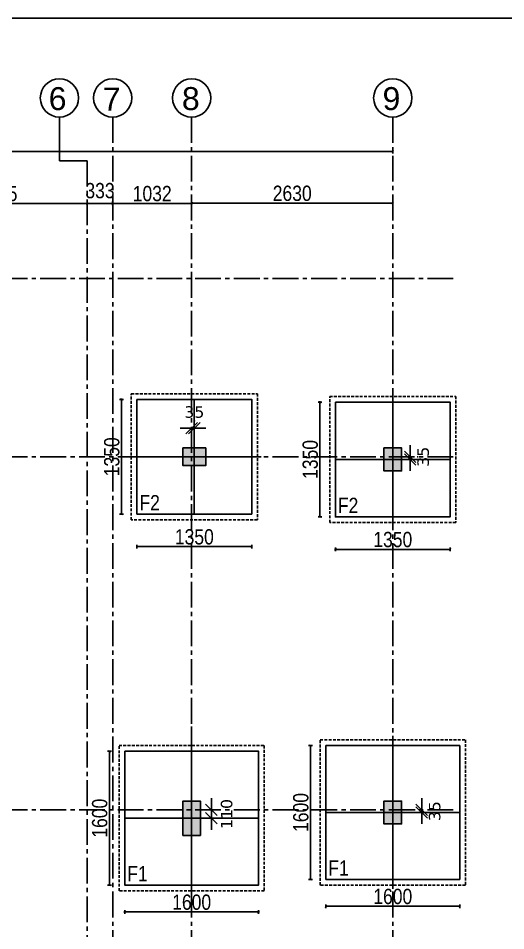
# Model space of a CAD drawing. Header units: millimetres. Extents: x 12977220 to 13113408, y -169657 to -55898.
# Drawn here: x 12989607 to 12995982, y -116064 to -104135 of the extents above; entities that cross this region are included whole.
import ezdxf

# ---------------------------------------------------------------- set-up
doc = ezdxf.new("R2010")
doc.units = ezdxf.units.MM
doc.header["$LTSCALE"] = 3
doc.header["$PDMODE"] = 66
for name, pattern in [('CENTER', [2, 1.25, -0.25, 0.25, -0.25]), ('CENTER2', [1.125, 0.75, -0.125, 0.125, -0.125]), ('HIDDEN', [0.375, 0.25, -0.125])]:
    doc.linetypes.add(name, pattern=pattern)
for name, color, linetype in [('C3', 2, 'Continuous'), ('CENTERLINE', 112, 'Continuous'), ('COLUMN NEW', 112, 'Continuous'), ('DIM', 9, 'Continuous'), ('GRID', 8, 'CENTER'), ('GRIDNAME', 83, 'Continuous')]:
    doc.layers.add(name, color=color, linetype=linetype)
doc.styles.add('ariel', font='ARIAL.TTF')
doc.styles.add('Jerry', font='verdana.TTF')
doc.styles.add('rs4', font='romans.shx', dxfattribs={"width": 0.8, "height": 200})
doc.styles.get("Standard").update_dxf_attribs({"font": 'ARIALBD.TTF', "height": 4.5})
doc.styles.add('TEXT', font='ARIALN.TTF')
doc.dimstyles.new('1', dxfattribs={"dimtxt": 1.75, "dimasz": 100, "dimexe": 100, "dimexo": 0, "dimgap": 25, "dimtad": 1, "dimdec": 0, "dimzin": 3, "dimdsep": 46, "dimtxsty": 'rs4', "dimblk": 'ARCHTICK', "dimcen": 2.5, "dimdle": 100, "dimclrd": 256, "dimclre": 256, "dimclrt": 6, "dimadec": 0, "dimazin": 0, "dimtfac": 1, "dimtdec": 0, "dimtmove": 2, "dimatfit": 3, "dimfxl": 1, "dimlwd": -1, "dimlwe": -1, "dimarcsym": 0})
doc.dimstyles.new('ISO-25', dxfattribs={"dimtxt": 2.5, "dimasz": 2.5, "dimexe": 1.25, "dimexo": 0.625, "dimtad": 1, "dimtxsty": 'Standard', "dimcen": 2.5, "dimadec": 0, "dimazin": 0, "dimtfac": 1, "dimtmove": 0, "dimatfit": 3, "dimfxl": 1, "dimarcsym": 0})

# ---------------------------------------------------------------- blocks, each defined once
blk = doc.blocks.new('C1 NEW')
at = {"layer": 'COLUMN NEW', "ltscale": 0.15}
for points in [[(115, 150), (-115, 150), (0, 0)], [(0, 0), (-115, 150), (-115, -150)], [(115, 150), (0, 0), (115, -150)], [(0, 0), (-115, -150), (115, -150)]]:
    blk.add_hatch(color=6, dxfattribs=at).paths.add_polyline_path(points)
at = {"layer": 'COLUMN NEW', "color": 6, "ltscale": 0.15}
blk.add_lwpolyline([(-115, -150), (115, -150), (115, 150), (-115, 150)], close=True, dxfattribs=at)
blk = doc.blocks.new('C3')
at = {"layer": 'COLUMN NEW', "ltscale": 0.15}
blk.add_hatch(color=6, dxfattribs=at).paths.add_polyline_path([(115, 225), (-115, 225), (-115, -225), (115, -225)])
at = {"layer": 'COLUMN NEW', "color": 6, "ltscale": 0.15}
blk.add_lwpolyline([(-115, -225), (115, -225), (115, 225), (-115, 225)], close=True, dxfattribs=at)
blk = doc.blocks.new('_ARCHTICK')
at = {"color": 0, "linetype": 'ByBlock', "const_width": 0.15}
blk.add_lwpolyline([(-0.5, -0.5), (0.5, 0.5)], dxfattribs=at)
blk = doc.blocks.new('*D1042')
at = {"layer": 'Defpoints', "color": 0, "linetype": 'Continuous', "ltscale": 400, "transparency": 16777216}
for p in [(12982915, -105824), (12994505, -105824), (12994505, -105878)]:
    blk.add_point(p, dxfattribs=at)
at = {"layer": 'DIM', "ltscale": 400, "transparency": 16777216}
blk.add_line((12982905, -105878), (12994515, -105878), dxfattribs=at)
at = {"layer": 'DIM', "linetype": 'Continuous', "ltscale": 400, "transparency": 16777216}
for p, q in [((12982915, -105853), (12982915, -105903)), ((12994505, -105853), (12994505, -105903))]:
    blk.add_line(p, q, dxfattribs=at)
at = {"layer": 'DIM', "linetype": 'Continuous', "ltscale": 400, "transparency": 16777216, "xscale": 30, "yscale": 30, "zscale": 30, "rotation": 180}
blk.add_blockref('_ARCHTICK', (12982915, -105878), dxfattribs=at)
at = {"layer": 'DIM', "linetype": 'Continuous', "ltscale": 400, "transparency": 16777216, "xscale": 30, "yscale": 30, "zscale": 30}
blk.add_blockref('_ARCHTICK', (12994505, -105878), dxfattribs=at)
at = {"layer": 'DIM', "color": 6, "linetype": 'Continuous', "ltscale": 400, "transparency": 16777216, "insert": (12988710, -105751), "char_height": 200, "attachment_point": 5, "style": 'TEXT'}
blk.add_mtext('11590', dxfattribs=at)
blk = doc.blocks.new('*D1047')
at = {"layer": 'Defpoints', "color": 0, "linetype": 'Continuous', "ltscale": 400, "transparency": 16777216}
for p in [(12990510, -106555), (12988175, -106829), (12990510, -106833)]:
    blk.add_point(p, dxfattribs=at)
at = {"layer": 'DIM', "ltscale": 400, "transparency": 16777216}
blk.add_line((12988165, -106555), (12990520, -106555), dxfattribs=at)
at = {"layer": 'DIM', "linetype": 'Continuous', "ltscale": 400, "transparency": 16777216}
for p, q in [((12988175, -106580), (12988175, -106530)), ((12990510, -106580), (12990510, -106530))]:
    blk.add_line(p, q, dxfattribs=at)
at = {"layer": 'DIM', "linetype": 'Continuous', "ltscale": 400, "transparency": 16777216, "xscale": 30, "yscale": 30, "zscale": 30, "rotation": 180}
blk.add_blockref('_ARCHTICK', (12988175, -106555), dxfattribs=at)
at = {"layer": 'DIM', "linetype": 'Continuous', "ltscale": 400, "transparency": 16777216, "xscale": 30, "yscale": 30, "zscale": 30}
blk.add_blockref('_ARCHTICK', (12990510, -106555), dxfattribs=at)
at = {"layer": 'DIM', "color": 6, "linetype": 'Continuous', "ltscale": 400, "transparency": 16777216, "insert": (12989342, -106428), "char_height": 200, "attachment_point": 5, "style": 'TEXT'}
blk.add_mtext('2335', dxfattribs=at)
blk = doc.blocks.new('*D1048')
at = {"layer": 'Defpoints', "color": 0, "linetype": 'Continuous', "ltscale": 400, "transparency": 16777216}
for p in [(12990842, -106555), (12990510, -106833), (12990842, -106852)]:
    blk.add_point(p, dxfattribs=at)
at = {"layer": 'DIM', "ltscale": 400, "transparency": 16777216}
blk.add_line((12990500, -106555), (12990852, -106555), dxfattribs=at)
at = {"layer": 'DIM', "linetype": 'Continuous', "ltscale": 400, "transparency": 16777216}
for p, q in [((12990510, -106580), (12990510, -106530)), ((12990842, -106580), (12990842, -106530))]:
    blk.add_line(p, q, dxfattribs=at)
at = {"layer": 'DIM', "linetype": 'Continuous', "ltscale": 400, "transparency": 16777216, "xscale": 30, "yscale": 30, "zscale": 30, "rotation": 180}
blk.add_blockref('_ARCHTICK', (12990510, -106555), dxfattribs=at)
at = {"layer": 'DIM', "linetype": 'Continuous', "ltscale": 400, "transparency": 16777216, "xscale": 30, "yscale": 30, "zscale": 30}
blk.add_blockref('_ARCHTICK', (12990842, -106555), dxfattribs=at)
at = {"layer": 'DIM', "color": 6, "linetype": 'Continuous', "ltscale": 400, "transparency": 16777216, "insert": (12990676, -106390), "char_height": 200, "attachment_point": 5, "style": 'TEXT'}
blk.add_mtext('333', dxfattribs=at)
blk = doc.blocks.new('*D1049')
at = {"layer": 'Defpoints', "color": 0, "linetype": 'Continuous', "ltscale": 400, "transparency": 16777216}
for p in [(12991875, -106555), (12990842, -106852), (12991875, -106818)]:
    blk.add_point(p, dxfattribs=at)
at = {"layer": 'DIM', "ltscale": 400, "transparency": 16777216}
blk.add_line((12990832, -106555), (12991885, -106555), dxfattribs=at)
at = {"layer": 'DIM', "linetype": 'Continuous', "ltscale": 400, "transparency": 16777216}
for p, q in [((12990842, -106580), (12990842, -106530)), ((12991875, -106580), (12991875, -106530))]:
    blk.add_line(p, q, dxfattribs=at)
at = {"layer": 'DIM', "linetype": 'Continuous', "ltscale": 400, "transparency": 16777216, "xscale": 30, "yscale": 30, "zscale": 30, "rotation": 180}
blk.add_blockref('_ARCHTICK', (12990842, -106555), dxfattribs=at)
at = {"layer": 'DIM', "linetype": 'Continuous', "ltscale": 400, "transparency": 16777216, "xscale": 30, "yscale": 30, "zscale": 30}
blk.add_blockref('_ARCHTICK', (12991875, -106555), dxfattribs=at)
at = {"layer": 'DIM', "color": 6, "linetype": 'Continuous', "ltscale": 400, "transparency": 16777216, "insert": (12991359, -106428), "char_height": 200, "attachment_point": 5, "style": 'TEXT'}
blk.add_mtext('1032', dxfattribs=at)
blk = doc.blocks.new('*D1055')
at = {"layer": 'Defpoints', "color": 0, "linetype": 'Continuous', "ltscale": 400, "transparency": 16777216}
for p in [(12994505, -106552), (12991875, -106801), (12994505, -106801)]:
    blk.add_point(p, dxfattribs=at)
at = {"layer": 'DIM', "linetype": 'Continuous', "ltscale": 400, "transparency": 16777216}
for p, q in [((12991875, -106577), (12991875, -106527)), ((12994505, -106577), (12994505, -106527))]:
    blk.add_line(p, q, dxfattribs=at)
at = {"layer": 'DIM', "ltscale": 400, "transparency": 16777216}
blk.add_line((12991865, -106552), (12994515, -106552), dxfattribs=at)
at = {"layer": 'DIM', "linetype": 'Continuous', "ltscale": 400, "transparency": 16777216, "xscale": 30, "yscale": 30, "zscale": 30, "rotation": 180}
blk.add_blockref('_ARCHTICK', (12991875, -106552), dxfattribs=at)
at = {"layer": 'DIM', "linetype": 'Continuous', "ltscale": 400, "transparency": 16777216, "xscale": 30, "yscale": 30, "zscale": 30}
blk.add_blockref('_ARCHTICK', (12994505, -106552), dxfattribs=at)
at = {"layer": 'DIM', "color": 6, "linetype": 'Continuous', "ltscale": 400, "transparency": 16777216, "insert": (12993190, -106425), "char_height": 200, "attachment_point": 5, "style": 'TEXT'}
blk.add_mtext('2630', dxfattribs=at)
blk = doc.blocks.new('*D1113')
at = {"layer": 'Defpoints', "color": 0, "linetype": 'Continuous', "ltscale": 400, "transparency": 16777216}
for p in [(12991160, -110618), (12992660, -110618), (12992660, -111043)]:
    blk.add_point(p, dxfattribs=at)
at = {"layer": 'DIM', "ltscale": 400, "transparency": 16777216}
blk.add_line((12991150, -111043), (12992670, -111043), dxfattribs=at)
at = {"layer": 'DIM', "linetype": 'Continuous', "ltscale": 400, "transparency": 16777216}
for p, q in [((12991160, -111018), (12991160, -111068)), ((12992660, -111018), (12992660, -111068))]:
    blk.add_line(p, q, dxfattribs=at)
at = {"layer": 'DIM', "linetype": 'Continuous', "ltscale": 400, "transparency": 16777216, "xscale": 30, "yscale": 30, "zscale": 30, "rotation": 180}
blk.add_blockref('_ARCHTICK', (12991160, -111043), dxfattribs=at)
at = {"layer": 'DIM', "linetype": 'Continuous', "ltscale": 400, "transparency": 16777216, "xscale": 30, "yscale": 30, "zscale": 30}
blk.add_blockref('_ARCHTICK', (12992660, -111043), dxfattribs=at)
at = {"layer": 'DIM', "color": 6, "linetype": 'Continuous', "ltscale": 400, "transparency": 16777216, "insert": (12991910, -110916), "char_height": 200, "attachment_point": 5, "style": 'TEXT'}
blk.add_mtext('1350', dxfattribs=at)
blk = doc.blocks.new('*D1114')
at = {"layer": 'Defpoints', "color": 0, "linetype": 'Continuous', "ltscale": 400, "transparency": 16777216}
for p in [(12991160, -109118), (12990958, -110618), (12991160, -110618)]:
    blk.add_point(p, dxfattribs=at)
at = {"layer": 'DIM', "linetype": 'Continuous', "ltscale": 400, "transparency": 16777216}
for p, q in [((12990983, -109118), (12990933, -109118)), ((12990983, -110618), (12990933, -110618))]:
    blk.add_line(p, q, dxfattribs=at)
at = {"layer": 'DIM', "ltscale": 400, "transparency": 16777216}
blk.add_line((12990958, -109108), (12990958, -110628), dxfattribs=at)
at = {"layer": 'DIM', "linetype": 'Continuous', "ltscale": 400, "transparency": 16777216, "xscale": 30, "yscale": 30, "zscale": 30}
for p, rotation in [((12990958, -109118), 90), ((12990958, -110618), 270)]:
    blk.add_blockref('_ARCHTICK', p, dxfattribs=dict(at, rotation=rotation))
at = {"layer": 'DIM', "color": 6, "linetype": 'Continuous', "ltscale": 400, "transparency": 16777216, "insert": (12990831, -109868), "char_height": 200, "attachment_point": 5, "rotation": 90, "style": 'TEXT'}
blk.add_mtext('1350', dxfattribs=at)
blk = doc.blocks.new('*D1115')
at = {"layer": 'Defpoints', "color": 0, "linetype": 'Continuous', "ltscale": 400, "transparency": 16777216}
for p in [(12993755, -110653), (12995255, -110653), (12995255, -111078)]:
    blk.add_point(p, dxfattribs=at)
at = {"layer": 'DIM', "linetype": 'Continuous', "ltscale": 400, "transparency": 16777216}
for p, q in [((12993755, -111053), (12993755, -111103)), ((12995255, -111053), (12995255, -111103))]:
    blk.add_line(p, q, dxfattribs=at)
at = {"layer": 'DIM', "ltscale": 400, "transparency": 16777216}
blk.add_line((12993745, -111078), (12995265, -111078), dxfattribs=at)
at = {"layer": 'DIM', "linetype": 'Continuous', "ltscale": 400, "transparency": 16777216, "xscale": 30, "yscale": 30, "zscale": 30, "rotation": 180}
blk.add_blockref('_ARCHTICK', (12993755, -111078), dxfattribs=at)
at = {"layer": 'DIM', "linetype": 'Continuous', "ltscale": 400, "transparency": 16777216, "xscale": 30, "yscale": 30, "zscale": 30}
blk.add_blockref('_ARCHTICK', (12995255, -111078), dxfattribs=at)
at = {"layer": 'DIM', "color": 6, "linetype": 'Continuous', "ltscale": 400, "transparency": 16777216, "insert": (12994505, -110951), "char_height": 200, "attachment_point": 5, "style": 'TEXT'}
blk.add_mtext('1350', dxfattribs=at)
blk = doc.blocks.new('*D1116')
at = {"layer": 'Defpoints', "color": 0, "linetype": 'Continuous', "ltscale": 400, "transparency": 16777216}
for p in [(12993755, -109153), (12993553, -110653), (12993755, -110653)]:
    blk.add_point(p, dxfattribs=at)
at = {"layer": 'DIM', "ltscale": 400, "transparency": 16777216}
blk.add_line((12993553, -109143), (12993553, -110663), dxfattribs=at)
at = {"layer": 'DIM', "linetype": 'Continuous', "ltscale": 400, "transparency": 16777216}
for p, q in [((12993578, -109153), (12993528, -109153)), ((12993578, -110653), (12993528, -110653))]:
    blk.add_line(p, q, dxfattribs=at)
at = {"layer": 'DIM', "linetype": 'Continuous', "ltscale": 400, "transparency": 16777216, "xscale": 30, "yscale": 30, "zscale": 30}
for p, rotation in [((12993553, -109153), 90), ((12993553, -110653), 270)]:
    blk.add_blockref('_ARCHTICK', p, dxfattribs=dict(at, rotation=rotation))
at = {"layer": 'DIM', "color": 6, "linetype": 'Continuous', "ltscale": 400, "transparency": 16777216, "insert": (12993426, -109903), "char_height": 200, "attachment_point": 5, "rotation": 90, "style": 'TEXT'}
blk.add_mtext('1350', dxfattribs=at)
blk = doc.blocks.new('*D1060')
at = {"layer": 'Defpoints', "color": 0, "linetype": 'Continuous', "ltscale": 400, "transparency": 16777216}
for p in [(12991000, -115444), (12992750, -115444), (12992750, -115819)]:
    blk.add_point(p, dxfattribs=at)
at = {"layer": 'DIM', "ltscale": 400, "transparency": 16777216}
blk.add_line((12990990, -115819), (12992760, -115819), dxfattribs=at)
at = {"layer": 'DIM', "linetype": 'Continuous', "ltscale": 400, "transparency": 16777216}
for p, q in [((12991000, -115794), (12991000, -115844)), ((12992750, -115794), (12992750, -115844))]:
    blk.add_line(p, q, dxfattribs=at)
at = {"layer": 'DIM', "linetype": 'Continuous', "ltscale": 400, "transparency": 16777216, "xscale": 30, "yscale": 30, "zscale": 30, "rotation": 180}
blk.add_blockref('_ARCHTICK', (12991000, -115819), dxfattribs=at)
at = {"layer": 'DIM', "linetype": 'Continuous', "ltscale": 400, "transparency": 16777216, "xscale": 30, "yscale": 30, "zscale": 30}
blk.add_blockref('_ARCHTICK', (12992750, -115819), dxfattribs=at)
at = {"layer": 'DIM', "color": 6, "linetype": 'Continuous', "ltscale": 400, "transparency": 16777216, "insert": (12991875, -115692), "char_height": 200, "attachment_point": 5, "style": 'TEXT'}
blk.add_mtext('1600', dxfattribs=at)
blk = doc.blocks.new('*D1129')
at = {"layer": 'Defpoints', "color": 0, "linetype": 'Continuous', "ltscale": 400, "transparency": 16777216}
for p in [(12991000, -113718), (12990800, -115468), (12991000, -115468)]:
    blk.add_point(p, dxfattribs=at)
at = {"layer": 'DIM', "linetype": 'Continuous', "ltscale": 400, "transparency": 16777216}
for p, q in [((12990825, -113718), (12990775, -113718)), ((12990825, -115468), (12990775, -115468))]:
    blk.add_line(p, q, dxfattribs=at)
at = {"layer": 'DIM', "ltscale": 400, "transparency": 16777216}
blk.add_line((12990800, -113708), (12990800, -115478), dxfattribs=at)
at = {"layer": 'DIM', "linetype": 'Continuous', "ltscale": 400, "transparency": 16777216, "xscale": 30, "yscale": 30, "zscale": 30}
for p, rotation in [((12990800, -113718), 90), ((12990800, -115468), 270)]:
    blk.add_blockref('_ARCHTICK', p, dxfattribs=dict(at, rotation=rotation))
at = {"layer": 'DIM', "color": 6, "linetype": 'Continuous', "ltscale": 400, "transparency": 16777216, "insert": (12990673, -114593), "char_height": 200, "attachment_point": 5, "rotation": 90, "style": 'TEXT'}
blk.add_mtext('1600', dxfattribs=at)
blk = doc.blocks.new('*D1061')
at = {"layer": 'Defpoints', "color": 0, "linetype": 'Continuous', "ltscale": 400, "transparency": 16777216}
for p in [(12993630, -115369), (12995380, -115369), (12995380, -115744)]:
    blk.add_point(p, dxfattribs=at)
at = {"layer": 'DIM', "ltscale": 400, "transparency": 16777216}
blk.add_line((12993620, -115744), (12995390, -115744), dxfattribs=at)
at = {"layer": 'DIM', "linetype": 'Continuous', "ltscale": 400, "transparency": 16777216}
for p, q in [((12993630, -115719), (12993630, -115769)), ((12995380, -115719), (12995380, -115769))]:
    blk.add_line(p, q, dxfattribs=at)
at = {"layer": 'DIM', "linetype": 'Continuous', "ltscale": 400, "transparency": 16777216, "xscale": 30, "yscale": 30, "zscale": 30, "rotation": 180}
blk.add_blockref('_ARCHTICK', (12993630, -115744), dxfattribs=at)
at = {"layer": 'DIM', "linetype": 'Continuous', "ltscale": 400, "transparency": 16777216, "xscale": 30, "yscale": 30, "zscale": 30}
blk.add_blockref('_ARCHTICK', (12995380, -115744), dxfattribs=at)
at = {"layer": 'DIM', "color": 6, "linetype": 'Continuous', "ltscale": 400, "transparency": 16777216, "insert": (12994505, -115617), "char_height": 200, "attachment_point": 5, "style": 'TEXT'}
blk.add_mtext('1600', dxfattribs=at)
blk = doc.blocks.new('*D1130')
at = {"layer": 'Defpoints', "color": 0, "linetype": 'Continuous', "ltscale": 400, "transparency": 16777216}
for p in [(12993630, -113643), (12993430, -115393), (12993630, -115393)]:
    blk.add_point(p, dxfattribs=at)
at = {"layer": 'DIM', "linetype": 'Continuous', "ltscale": 400, "transparency": 16777216}
for p, q in [((12993455, -113643), (12993405, -113643)), ((12993455, -115393), (12993405, -115393))]:
    blk.add_line(p, q, dxfattribs=at)
at = {"layer": 'DIM', "ltscale": 400, "transparency": 16777216}
blk.add_line((12993430, -113633), (12993430, -115403), dxfattribs=at)
at = {"layer": 'DIM', "linetype": 'Continuous', "ltscale": 400, "transparency": 16777216, "xscale": 30, "yscale": 30, "zscale": 30}
for p, rotation in [((12993430, -113643), 90), ((12993430, -115393), 270)]:
    blk.add_blockref('_ARCHTICK', p, dxfattribs=dict(at, rotation=rotation))
at = {"layer": 'DIM', "color": 6, "linetype": 'Continuous', "ltscale": 400, "transparency": 16777216, "insert": (12993303, -114518), "char_height": 200, "attachment_point": 5, "rotation": 90, "style": 'TEXT'}
blk.add_mtext('1600', dxfattribs=at)
blk = doc.blocks.new('_Oblique')
at = {"color": 0, "linetype": 'ByBlock', "lineweight": -2}
blk.add_line((-0.5, -0.5), (0.5, 0.5), dxfattribs=at)
blk = doc.blocks.new('*D1067')
at = {"layer": 'C3', "color": 8, "lineweight": -2, "ltscale": 0.15, "transparency": 16777216}
for p, q in [((12991875, -109494), (12991725, -109494)), ((12991875, -109402), (12991875, -109394)), ((12991875, -109494), (12991910, -109494)), ((12991910, -109402), (12991910, -109394)), ((12991910, -109494), (12992060, -109494))]:
    blk.add_line(p, q, dxfattribs=at)
at = {"layer": 'Defpoints', "color": 0, "ltscale": 0.15, "transparency": 16777216}
for p in [(12991910, -109494), (12991875, -109554, -3965), (12991910, -109554, -3965)]:
    blk.add_point(p, dxfattribs=at)
at = {"layer": 'C3', "color": 8, "lineweight": -2, "ltscale": 0.15, "transparency": 16777216, "xscale": 150, "yscale": 150, "zscale": 150}
blk.add_blockref('_Oblique', (12991875, -109494), dxfattribs=at)
at = {"layer": 'C3', "color": 8, "lineweight": -2, "ltscale": 0.15, "transparency": 16777216, "xscale": 150, "yscale": 150, "zscale": 150, "rotation": 180}
blk.add_blockref('_Oblique', (12991910, -109494), dxfattribs=at)
at = {"layer": 'C3', "ltscale": 0.15, "transparency": 16777216, "insert": (12991910, -109284), "char_height": 150, "attachment_point": 5, "style": 'Jerry'}
blk.add_mtext('35', dxfattribs=at)
blk = doc.blocks.new('*D1068')
at = {"layer": 'C3', "color": 8, "lineweight": -2, "ltscale": 0.15, "transparency": 16777216}
for p, q in [((12994733, -109868), (12994733, -109718)), ((12994733, -109868), (12994733, -109903)), ((12994733, -109903), (12994733, -110053)), ((12994826, -109868), (12994833, -109868)), ((12994826, -109903), (12994833, -109903))]:
    blk.add_line(p, q, dxfattribs=at)
at = {"layer": 'Defpoints', "color": 0, "ltscale": 0.15, "transparency": 16777216}
for p in [(12994683, -109868, -3965), (12994683, -109903, -3965), (12994733, -109903)]:
    blk.add_point(p, dxfattribs=at)
at = {"layer": 'C3', "color": 8, "lineweight": -2, "ltscale": 0.15, "transparency": 16777216, "xscale": 150, "yscale": 150, "zscale": 150}
for p, rotation in [((12994733, -109868), 270), ((12994733, -109903), 90)]:
    blk.add_blockref('_Oblique', p, dxfattribs=dict(at, rotation=rotation))
at = {"layer": 'C3', "ltscale": 0.15, "transparency": 16777216, "insert": (12994903, -109868), "char_height": 150, "attachment_point": 5, "rotation": 90, "style": 'Jerry'}
blk.add_mtext('35', dxfattribs=at)
blk = doc.blocks.new('*D1071')
at = {"layer": 'C3', "color": 8, "lineweight": -2, "ltscale": 0.15, "transparency": 16777216}
for p, q in [((12992133, -114483), (12992133, -114333)), ((12992133, -114483), (12992133, -114593)), ((12992224, -114483), (12992233, -114483)), ((12992133, -114593), (12992133, -114743)), ((12992224, -114593), (12992233, -114593))]:
    blk.add_line(p, q, dxfattribs=at)
at = {"layer": 'Defpoints', "color": 0, "ltscale": 0.15, "transparency": 16777216}
for p in [(12992053, -114483, -3965), (12992053, -114593, -3965), (12992133, -114593)]:
    blk.add_point(p, dxfattribs=at)
at = {"layer": 'C3', "color": 8, "lineweight": -2, "ltscale": 0.15, "transparency": 16777216, "xscale": 150, "yscale": 150, "zscale": 150}
for p, rotation in [((12992133, -114483), 270), ((12992133, -114593), 90)]:
    blk.add_blockref('_Oblique', p, dxfattribs=dict(at, rotation=rotation))
at = {"layer": 'C3', "ltscale": 0.15, "transparency": 16777216, "insert": (12992333, -114538), "char_height": 150, "attachment_point": 5, "rotation": 90, "style": 'Jerry'}
blk.add_mtext('110', dxfattribs=at)
blk = doc.blocks.new('*D1072')
at = {"layer": 'C3', "color": 8, "lineweight": -2, "ltscale": 0.15, "transparency": 16777216}
for p, q in [((12994883, -114483), (12994883, -114333)), ((12994797, -114483), (12994783, -114483)), ((12994797, -114518), (12994783, -114518)), ((12994883, -114483), (12994883, -114518)), ((12994883, -114518), (12994883, -114668))]:
    blk.add_line(p, q, dxfattribs=at)
at = {"layer": 'Defpoints', "color": 0, "ltscale": 0.15, "transparency": 16777216}
for p in [(12994883, -114518), (12995053, -114483, -3965), (12995053, -114518, -3965)]:
    blk.add_point(p, dxfattribs=at)
at = {"layer": 'C3', "color": 8, "lineweight": -2, "ltscale": 0.15, "transparency": 16777216, "xscale": 150, "yscale": 150, "zscale": 150}
for p, rotation in [((12994883, -114483), 270), ((12994883, -114518), 90)]:
    blk.add_blockref('_Oblique', p, dxfattribs=dict(at, rotation=rotation))
at = {"layer": 'C3', "ltscale": 0.15, "transparency": 16777216, "insert": (12995053, -114501), "char_height": 150, "attachment_point": 5, "rotation": 90, "style": 'Jerry'}
blk.add_mtext('35', dxfattribs=at)

msp = doc.modelspace()

# ---------------------------------------------------------------- linework, layer by layer
at = {"layer": 'C3', "color": 5, "ltscale": 0.15}
for p, q in [((12991909.9, -109118.2), (12991909.9, -110618.2)), ((12994504.9, -109153.2), (12994504.9, -110653.2)), ((12991159.9, -109868.2), (12992659.9, -109868.2)), ((12993754.9, -109903.2), (12995254.9, -109903.2)), ((12994504.9, -113643.2), (12994504.9, -115393.2)), ((12991874.9, -113718.2), (12991874.9, -115468.2)), ((12993629.9, -114518.2), (12995379.9, -114518.2)), ((12990999.9, -114593.2), (12992749.9, -114593.2))]:
    msp.add_line(p, q, dxfattribs=at)
at = {"layer": 'C3', "color": 6, "ltscale": 0.15}
msp.add_line((12991874.9, -113393.2), (12991874.9, -115793.2), dxfattribs=at)
at = {"layer": 'CENTERLINE', "color": 252, "ltscale": 0.15}
for p, q in [((12990146.1, -105997.5), (12990146.1, -105427)), ((12990509.9, -105997.5), (12990146.1, -105997.5))]:
    msp.add_line(p, q, dxfattribs=at)
at = {"layer": 'DIM', "color": 3, "linetype": 'Continuous', "ltscale": 400}
for p, q in [((12994504.9, -109028.2), (12994504.9, -110778.2)), ((12991034.9, -109868.2), (12992784.9, -109868.2))]:
    msp.add_line(p, q, dxfattribs=at)
at = {"layer": 'DIM', "color": 5, "linetype": 'Continuous', "ltscale": 400}
for p, q in [((12991909.9, -109753.2), (12991909.9, -109983.2)), ((12994504.9, -109753.2), (12994504.9, -110053.2)), ((12992059.9, -109868.2), (12991759.9, -109868.2)), ((12994389.9, -109903.2), (12994619.9, -109903.2)), ((12994504.9, -114368.2), (12994504.9, -114668.2)), ((12994389.9, -114518.2), (12994619.9, -114518.2)), ((12991759.9, -114593.2), (12991989.9, -114593.2))]:
    msp.add_line(p, q, dxfattribs=at)
at = {"layer": 'DIM', "color": 6, "linetype": 'Continuous', "ltscale": 400}
for p, q in [((12994504.9, -113518.2), (12994504.9, -115518.2)), ((12991874.9, -113593.2), (12991874.9, -115593.2))]:
    msp.add_line(p, q, dxfattribs=at)
at = {"layer": 'DIM', "color": 8, "linetype": 'Continuous', "ltscale": 400}
msp.add_lwpolyline([(12979444.9, -104135.1), (13013080.7, -104135.1), (13013080.7, -126181.3), (12979444.9, -126181.3)], close=True, dxfattribs=at)
at = {"layer": 'DIM', "color": 5, "linetype": 'HIDDEN', "ltscale": 50}
for points in [[(12991084.9, -109043.2), (12992734.9, -109043.2), (12992734.9, -110693.2), (12991084.9, -110693.2)], [(12993679.9, -109078.2), (12995329.9, -109078.2), (12995329.9, -110728.2), (12993679.9, -110728.2)], [(12990924.9, -113643.2), (12992824.9, -113643.2), (12992824.9, -115543.2), (12990924.9, -115543.2)], [(12993554.9, -113568.2), (12995454.9, -113568.2), (12995454.9, -115468.2), (12993554.9, -115468.2)]]:
    msp.add_lwpolyline(points, close=True, dxfattribs=at)
at = {"layer": 'DIM', "color": 4, "linetype": 'Continuous', "ltscale": 400}
for points in [[(12991159.9, -109118.2), (12992659.9, -109118.2), (12992659.9, -110618.2), (12991159.9, -110618.2)], [(12993754.9, -109153.2), (12995254.9, -109153.2), (12995254.9, -110653.2), (12993754.9, -110653.2)]]:
    msp.add_lwpolyline(points, close=True, dxfattribs=at)
at = {"layer": 'DIM', "color": 5, "linetype": 'Continuous', "ltscale": 400}
for points in [[(12992059.9, -109753.2), (12992059.9, -109983.2), (12991759.9, -109983.2), (12991759.9, -109753.2)], [(12994389.9, -109753.2), (12994619.9, -109753.2), (12994619.9, -110053.2), (12994389.9, -110053.2)], [(12991759.9, -114368.2), (12991989.9, -114368.2), (12991989.9, -114818.2), (12991759.9, -114818.2)], [(12994389.9, -114368.2), (12994619.9, -114368.2), (12994619.9, -114668.2), (12994389.9, -114668.2)]]:
    msp.add_lwpolyline(points, close=True, dxfattribs=at)
at = {"layer": 'DIM', "color": 3, "linetype": 'Continuous', "ltscale": 400}
for points in [[(12993629.9, -113643.2), (12995379.9, -113643.2), (12995379.9, -115393.2), (12993629.9, -115393.2)], [(12990999.9, -113718.2), (12992749.9, -113718.2), (12992749.9, -115468.2), (12990999.9, -115468.2)]]:
    msp.add_lwpolyline(points, close=True, dxfattribs=at)
at = {"layer": 'GRID', "linetype": 'CENTER2', "ltscale": 150}
for p, q in [((12990842.5, -105427), (12990842.5, -124938.9)), ((12991874.9, -105427), (12991874.9, -124938.9)), ((12994504.9, -105427), (12994504.9, -124938.9)), ((12990509.9, -105997.5), (12990509.9, -124938.9)), ((12995295.7, -107538.2), (12980940.3, -107538.2)), ((12995295.7, -109868.2), (12980940.3, -109868.2)), ((12995295.7, -114483.2), (12980940.3, -114483.2))]:
    msp.add_line(p, q, dxfattribs=at)
at = {"layer": 'GRIDNAME'}
for centre in [(12990146.1, -105177), (12990842.5, -105177), (12991874.9, -105177), (12994504.9, -105177)]:
    msp.add_circle(centre, 250, dxfattribs=at)

# ---------------------------------------------------------------- block references
at = {"layer": 'COLUMN NEW', "rotation": 270}
msp.add_blockref('C1 NEW', (12991909.9, -109868.2), dxfattribs=at)
at = {"layer": 'COLUMN NEW'}
for p in [(12994504.9, -109903.2), (12994504.9, -114518.2)]:
    msp.add_blockref('C1 NEW', p, dxfattribs=at)
at = {"layer": 'COLUMN NEW', "color": 252, "rotation": 180}
msp.add_blockref('C3', (12991874.9, -114593.2), dxfattribs=at)

# ---------------------------------------------------------------- texts
at = {"layer": 'DIM', "color": 4, "linetype": 'Continuous', "ltscale": 400, "style": 'TEXT'}
for p in [(12991192.1, -110568.5, 3965.1), (12993787.1, -110603.5, 3965.1)]:
    msp.add_text('F2', height=200, dxfattribs=at).set_placement(p)
at = {"layer": 'DIM', "color": 3, "linetype": 'Continuous', "ltscale": 400, "style": 'TEXT'}
for p in [(12991032.1, -115418.5, 3965.1), (12993662.1, -115343.5, 3965.1)]:
    msp.add_text('F1', height=200, dxfattribs=at).set_placement(p)
at = {"layer": 'GRIDNAME', "style": 'ariel'}
for s, p in [('6', (12990005.2, -105335.9)), ('7', (12990712.4, -105341.2)), ('8', (12991747.2, -105335.4)), ('9', (12994371.2, -105335.4))]:
    msp.add_text(s, height=300, rotation=360, dxfattribs=at).set_placement(p)

# ---------------------------------------------------------------- dimensions: what is measured, and where the dimension line sits
at = {"layer": 'C3', "color": 5, "ltscale": 0.15}
dim = msp.add_linear_dim(base=(12991909.9, -109494.1, 3964.7), p1=(12991874.9, -109554.1), p2=(12991909.9, -109554.1), dimstyle='ISO-25', override={"dimscale": 100, "dimtxt": 1.5, "dimasz": 1.5, "dimexe": 1, "dimexo": 1, "dimgap": 1, "dimtad": 0, "dimdec": 0, "dimtxsty": 'Jerry', "dimblk": 'Oblique', "dimdle": 1, "dimclrd": 8, "dimclre": 8, "dimclrt": 256, "dimtdec": 0, "dimtmove": 2, "dimfxlon": 1}, dxfattribs=at)
dim.commit()
dim.dimension.update_dxf_attribs({"geometry": '*D1067', "text_midpoint": (12991909.9, -109284.1, 3964.7), "dimtype": 160})
for base, p1, p2, picture, middle in [((12994733.5, -109903.2, 3964.7), (12994683.5, -109868.2), (12994683.5, -109903.2), '*D1068', (12994903.5, -109868.2, 3964.7)), ((12992133.5, -114593.2, 3964.7), (12992053.5, -114483.2), (12992053.5, -114593.2), '*D1071', (12992333.5, -114538.2, 3964.7)), ((12994883.5, -114518.2, 3964.7), (12995053.5, -114483.2), (12995053.5, -114518.2), '*D1072', (12995053.5, -114500.7, 3964.7))]:
    dim = msp.add_linear_dim(base=base, p1=p1, p2=p2, angle=90, dimstyle='ISO-25', override={"dimscale": 100, "dimtxt": 1.5, "dimasz": 1.5, "dimexe": 1, "dimexo": 1, "dimgap": 1, "dimtad": 0, "dimdec": 0, "dimtxsty": 'Jerry', "dimblk": 'Oblique', "dimdle": 1, "dimclrd": 8, "dimclre": 8, "dimclrt": 256, "dimtdec": 0, "dimtmove": 2, "dimfxlon": 1}, dxfattribs=at)
    dim.commit()
    dim.dimension.update_dxf_attribs({"geometry": picture, "text_midpoint": middle, "dimtype": 160})
at = {"layer": 'DIM', "color": 8, "linetype": 'Continuous', "ltscale": 400}
for base, p1, p2, picture, middle in [((12994504.9, -105877.8), (12982914.9, -105823.8), (12994504.9, -105823.8), '*D1042', (12988709.9, -105750.7)), ((12990842.5, -106554.7), (12990509.9, -106832.5), (12990842.5, -106851.7), '*D1048', (12990676.2, -106390.1)), ((12990509.9, -106554.7), (12988174.9, -106829.4), (12990509.9, -106832.5), '*D1047', (12989342.4, -106427.6)), ((12991874.9, -106554.7), (12990842.5, -106851.7), (12991874.9, -106818), '*D1049', (12991358.7, -106427.6)), ((12994504.9, -106551.7), (12991874.9, -106800.9), (12994504.9, -106800.9), '*D1055', (12993189.9, -106424.6))]:
    dim = msp.add_linear_dim(base=base, p1=p1, p2=p2, dimstyle='1', override={"dimtxt": 200, "dimasz": 30, "dimexe": 25, "dimtxsty": 'TEXT', "dimcen": 100, "dimdle": 10, "dimldrblk": 'ARCHTICK', "dimfxl": 25, "dimfxlon": 1, "dimarcsym": 1}, dxfattribs=at)
    dim.commit()
    dim.dimension.update_dxf_attribs({"geometry": picture, "text_midpoint": middle})
at = {"layer": 'DIM', "color": 4, "linetype": 'Continuous', "ltscale": 400}
for base, p1, p2, text, picture, middle in [((12990958.2, -110618.2), (12991159.9, -109118.2), (12991159.9, -110618.2), '1350', '*D1114', (12990831.1, -109868.2)), ((12993553.2, -110653.2), (12993754.9, -109153.2), (12993754.9, -110653.2), '1350', '*D1116', (12993426.1, -109903.2)), ((12993430, -115393.2), (12993629.9, -113643.2), (12993629.9, -115393.2), '1600', '*D1130', (12993302.8, -114518.2)), ((12990800, -115468.2), (12990999.9, -113718.2), (12990999.9, -115468.2), '1600', '*D1129', (12990672.8, -114593.2))]:
    dim = msp.add_linear_dim(base=base, p1=p1, p2=p2, angle=90, text=text, dimstyle='1', override={"dimtxt": 200, "dimasz": 30, "dimexe": 25, "dimtxsty": 'TEXT', "dimcen": 100, "dimdle": 10, "dimldrblk": 'ARCHTICK', "dimfxl": 25, "dimfxlon": 1, "dimarcsym": 1}, dxfattribs=at)
    dim.commit()
    dim.dimension.update_dxf_attribs({"geometry": picture, "text_midpoint": middle})
for base, p1, p2, text, picture, middle in [((12992659.9, -111043), (12991159.9, -110618.2), (12992659.9, -110618.2), '1350', '*D1113', (12991909.9, -110915.9)), ((12995254.9, -111078), (12993754.9, -110653.2), (12995254.9, -110653.2), '1350', '*D1115', (12994504.9, -110950.9)), ((12992749.9, -115818.8), (12990999.9, -115443.6), (12992749.9, -115443.6), '1600', '*D1060', (12991874.9, -115691.7)), ((12995379.9, -115743.8), (12993629.9, -115368.6), (12995379.9, -115368.6), '1600', '*D1061', (12994504.9, -115616.7))]:
    dim = msp.add_linear_dim(base=base, p1=p1, p2=p2, text=text, dimstyle='1', override={"dimtxt": 200, "dimasz": 30, "dimexe": 25, "dimtxsty": 'TEXT', "dimcen": 100, "dimdle": 10, "dimldrblk": 'ARCHTICK', "dimfxl": 25, "dimfxlon": 1, "dimarcsym": 1}, dxfattribs=at)
    dim.commit()
    dim.dimension.update_dxf_attribs({"geometry": picture, "text_midpoint": middle})

doc.saveas('drawing.dxf')
